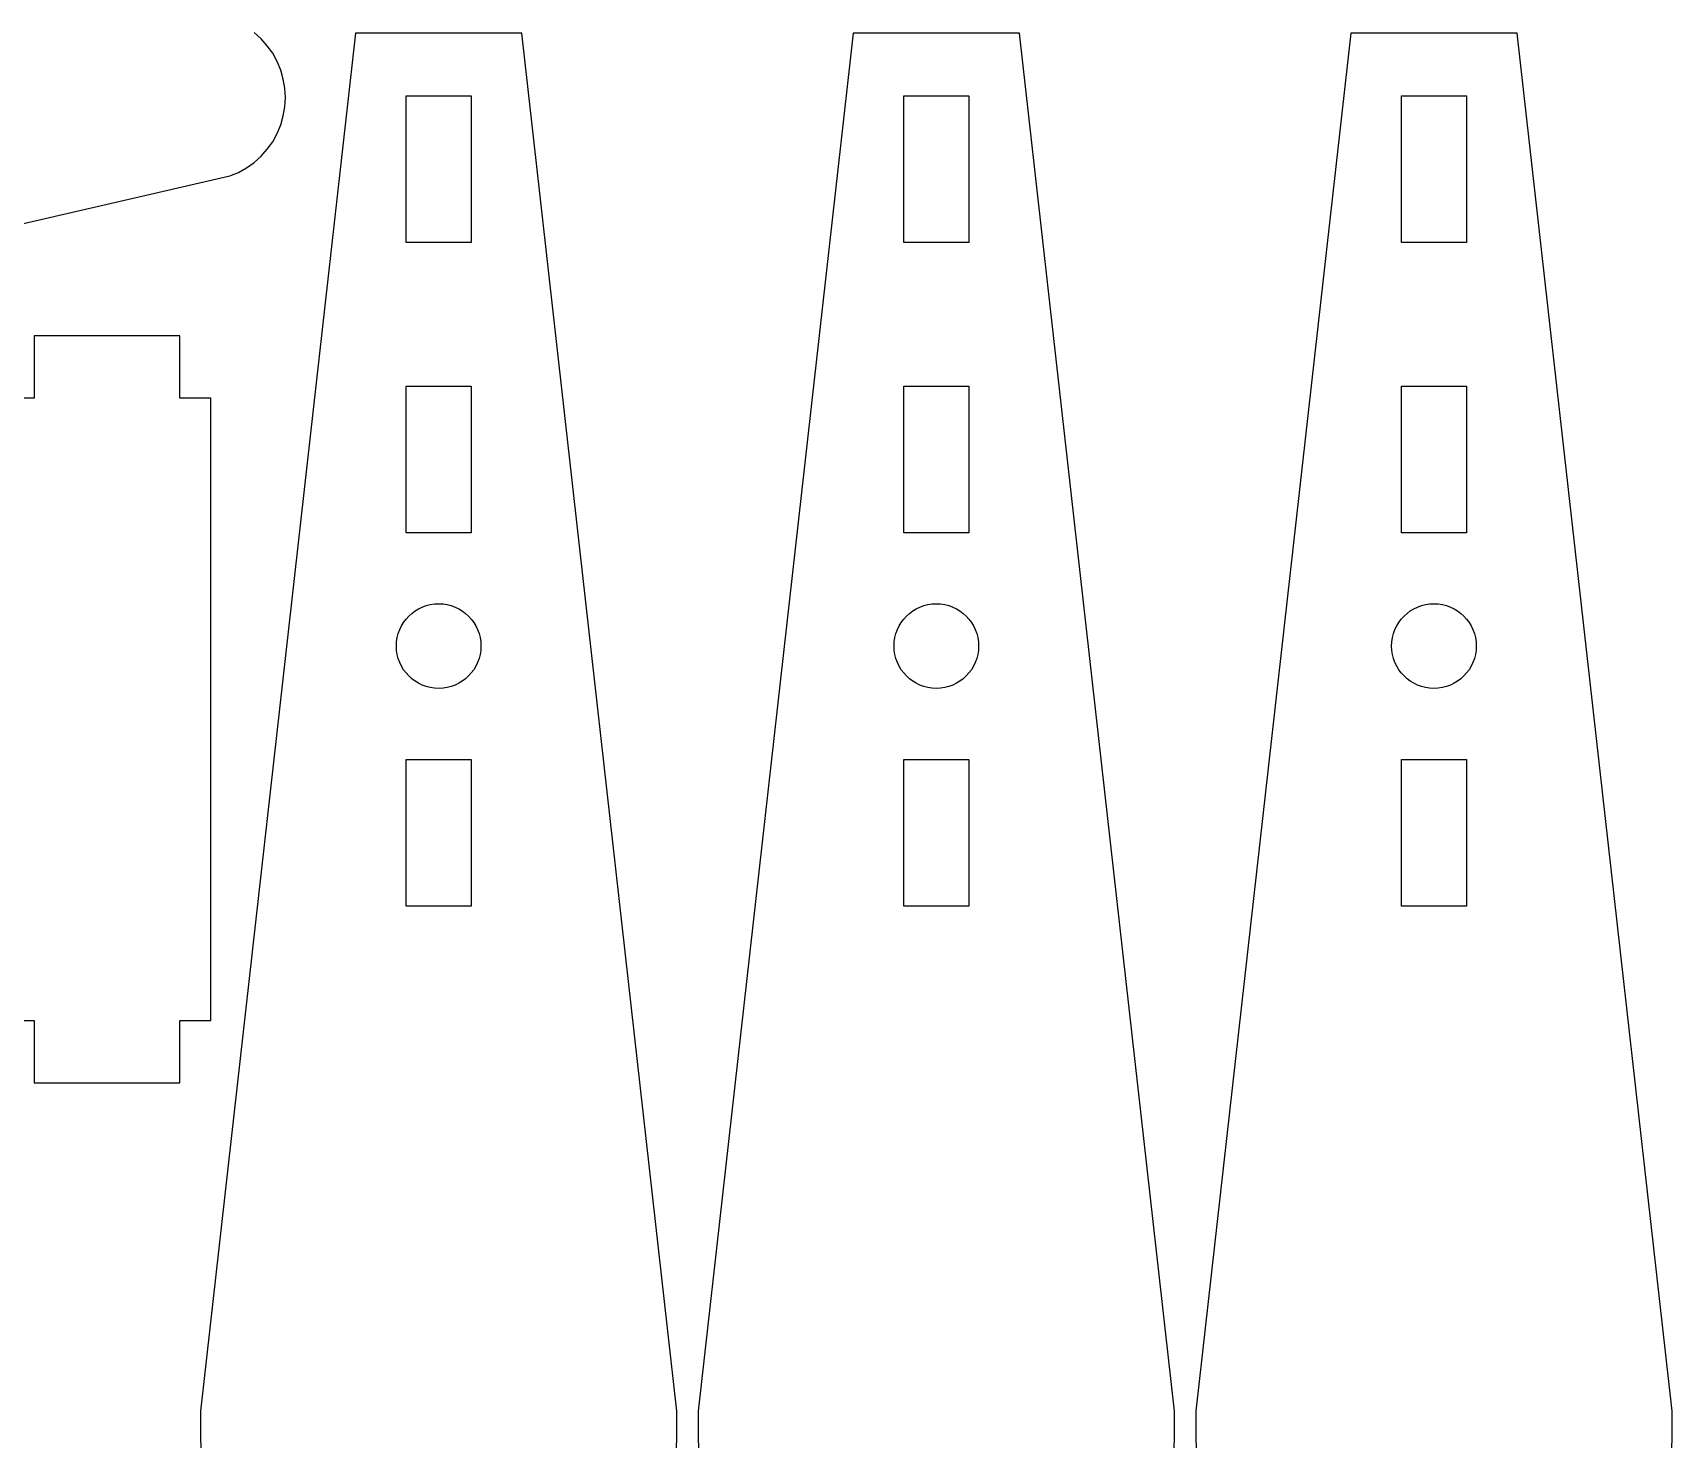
# Model space of a CAD drawing. Header units: millimetres. Extents: x -214 to 214, y -114 to 114.
# Drawn here: x 123.5 to 202.6, y -46.2 to 21.6 of the extents above; entities that cross this region are included whole.
import ezdxf

# ---------------------------------------------------------------- set-up
doc = ezdxf.new("R2010")
doc.units = ezdxf.units.MM
doc.layers.add('1', color=7, linetype='CONTINUOUS')

msp = doc.modelspace()

# ---------------------------------------------------------------- linework, layer by layer
at = {"layer": '1', "color": 0}
for p, q in [((139.062, 21.606), (131.582, -44.841)), ((134.507, 21.332), (134.172, 21.632)), ((147.081, 21.606), (139.062, 21.606)), ((154.561, -44.842), (147.081, 21.606)), ((163.062, 21.606), (155.582, -44.841)), ((171.081, 21.606), (163.062, 21.606)), ((178.561, -44.842), (171.081, 21.606)), ((187.062, 21.606), (179.582, -44.841)), ((195.081, 21.606), (187.062, 21.606)), ((202.561, -44.842), (195.081, 21.606)), ((134.806, 20.997), (134.507, 21.332)), ((135.065, 20.63), (134.806, 20.997)), ((135.283, 20.237), (135.065, 20.63)), ((135.454, 19.822), (135.283, 20.237)), ((135.579, 19.39), (135.454, 19.822)), ((135.654, 18.947), (135.579, 19.39)), ((135.679, 18.499), (135.654, 18.947)), ((135.654, 18.051), (135.679, 18.499)), ((141.506, 11.506), (141.506, 18.586)), ((141.506, 18.586), (144.637, 18.586)), ((144.637, 18.586), (144.637, 11.506)), ((165.506, 11.506), (165.506, 18.586)), ((165.506, 18.586), (168.637, 18.586)), ((168.637, 18.586), (168.637, 11.506)), ((189.506, 11.506), (189.506, 18.586)), ((189.506, 18.586), (192.637, 18.586)), ((192.637, 18.586), (192.637, 11.506)), ((135.454, 17.176), (135.579, 17.608)), ((135.579, 17.608), (135.654, 18.051)), ((135.065, 16.368), (135.283, 16.761)), ((135.283, 16.761), (135.454, 17.176)), ((134.507, 15.666), (134.806, 16.001)), ((134.806, 16.001), (135.065, 16.368)), ((133.413, 14.888), (133.806, 15.106)), ((133.806, 15.106), (134.172, 15.366)), ((134.172, 15.366), (134.507, 15.666)), ((104.949, 8.246), (132.998, 14.716)), ((132.998, 14.716), (133.413, 14.888)), ((144.637, 11.506), (141.506, 11.506)), ((168.637, 11.506), (165.506, 11.506)), ((192.637, 11.506), (189.506, 11.506)), ((130.582, 7.009), (123.562, 7.009)), ((123.562, 7.009), (123.562, 4.009)), ((130.582, 4.009), (130.582, 7.009)), ((123.562, 4.009), (116.582, 4.009)), ((132.082, 4.009), (130.582, 4.009)), ((132.082, -26.01), (132.082, 4.009)), ((141.506, -2.493), (141.506, 4.586)), ((141.506, 4.586), (144.637, 4.586)), ((144.637, 4.586), (144.637, -2.493)), ((165.506, -2.493), (165.506, 4.586)), ((165.506, 4.586), (168.637, 4.586)), ((168.637, 4.586), (168.637, -2.493)), ((189.506, -2.493), (189.506, 4.586)), ((189.506, 4.586), (192.637, 4.586)), ((192.637, 4.586), (192.637, -2.493)), ((144.637, -2.493), (141.506, -2.493)), ((168.637, -2.493), (165.506, -2.493)), ((192.637, -2.493), (189.506, -2.493)), ((141.506, -20.493), (141.506, -13.413)), ((141.506, -13.413), (144.637, -13.413)), ((144.637, -13.413), (144.637, -20.493)), ((165.506, -20.493), (165.506, -13.413)), ((165.506, -13.413), (168.637, -13.413)), ((168.637, -13.413), (168.637, -20.493)), ((189.506, -20.493), (189.506, -13.413)), ((189.506, -13.413), (192.637, -13.413)), ((192.637, -13.413), (192.637, -20.493)), ((144.637, -20.493), (141.506, -20.493)), ((168.637, -20.493), (165.506, -20.493)), ((192.637, -20.493), (189.506, -20.493)), ((116.582, -26.01), (123.562, -26.01)), ((123.562, -26.01), (123.562, -29.01)), ((130.582, -29.01), (130.582, -26.01)), ((130.582, -26.01), (132.082, -26.01)), ((123.562, -29.01), (130.582, -29.01)), ((131.582, -44.841), (131.795, -75.565)), ((154.348, -75.566), (154.561, -44.842)), ((155.582, -44.841), (155.795, -75.565)), ((178.348, -75.566), (178.561, -44.842)), ((179.582, -44.841), (179.795, -75.565)), ((202.348, -75.566), (202.561, -44.842))]:
    msp.add_line(p, q, dxfattribs=at)
for centre in [(143.071, -7.951), (167.071, -7.951), (191.071, -7.951)]:
    msp.add_circle(centre, 2.04, dxfattribs=at)

doc.saveas('drawing.dxf')
